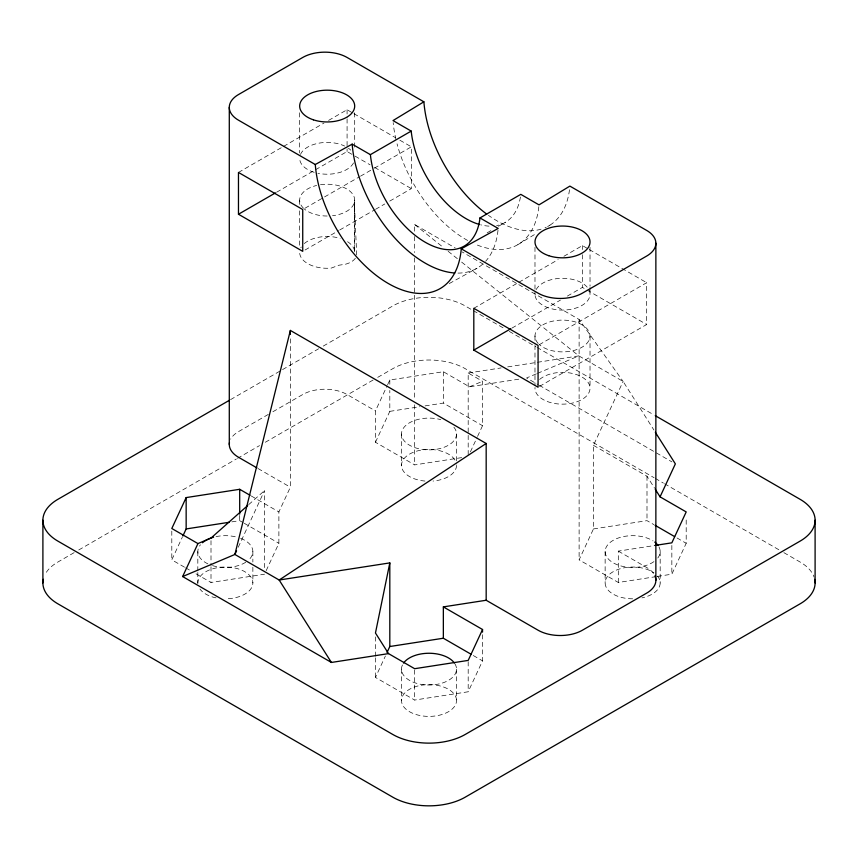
<?xml version="1.0" encoding="UTF-8"?>
<svg xmlns="http://www.w3.org/2000/svg" width="858" height="858" viewBox="0 0 858 858"><rect width="100%" height="100%" fill="white"/><g stroke="black" fill="none" stroke-linecap="round" stroke-linejoin="round"><path stroke-width="0.64" stroke-dasharray="4.29 3.22" d="M184.491 567.17L171.804 559.845L182.293 537.258M238.245 547.232L264.543 490.583L264.543 568.886M266.195 570.624L278.882 543.286L278.882 511.926L290.358 487.205L290.358 338.47M461.668 457.625L414.65 464.897L375.461 442.267L375.461 410.918L387.044 385.95M387.601 384.759L389.811 380.008L443.35 371.718L469.476 386.808L520.098 378.979M375.461 442.267L389.811 411.357L389.811 390.454M470.399 451.855L477.027 437.591M477.574 436.4L482.539 425.707L482.539 381.284L468.189 373.005L468.189 434.051M482.539 634.738L482.539 660.864L468.189 691.773L414.65 700.053L375.461 677.423L385.392 656.027M656.177 576.619L618.307 582.475L579.118 559.845L593.457 528.936L593.457 445.323L623.112 381.445L579.118 319.466L462.14 251.93M657.485 576.415L671.846 574.195L686.196 543.286L686.196 518.457M355.33 258.226L354.89 258.826A18.833 10.875 0 0 1 345.635 264.189L338.953 265.219L331.209 268.104A27.52 15.894 0 0 1 299.656 252.391M248.681 504.643L264.543 490.583M517.835 244.68L536.175 233.537M547.619 226.587L549.903 225.204M238.47 172.437L282.379 147.083M283.537 146.418L323.981 123.069M328.603 120.399L347.082 109.727L352.82 113.042M276.598 192.224L347.082 151.534L353.968 155.512M305.04 208.204L359.352 176.845M360.51 176.18L373.219 168.844M374.378 168.179L411.347 146.825L411.347 188.631L389.393 201.308M305.04 250.01L338.556 230.663M339.714 229.998L374.378 209.985M375.525 209.32L384.77 203.979M487.14 232.84L491.677 230.223M498.487 226.298L505.287 222.361M230.555 399.624L318.629 348.777M323.262 346.096L392.792 305.952A51.201 29.558 0 0 1 465.208 305.952L472.157 309.974M268.307 414.414L238.47 431.638A31.36 18.104 0 0 0 230.63 439.178M272.898 411.754L302.735 394.53A31.36 18.104 0 0 1 347.082 394.53L375.461 410.918M473.809 308.301L517.717 282.958M518.865 282.282L558.15 259.609M563.931 256.274L582.421 245.592L588.159 248.906M74.12 552.649L57.894 562.022A51.201 29.558 0 0 0 45.109 574.345M78.754 549.978L236.358 458.987M237.516 458.322L259.534 445.602M265.326 442.256L373.091 380.04M377.734 377.359L392.792 368.672A51.201 29.558 0 0 1 465.208 368.672L654.096 477.724M511.936 328.099L560.467 300.075M567.395 296.074L582.421 287.398L585.864 289.393M539.221 344.744L646.685 282.7L646.685 324.506L539.221 386.55M449.27 283.558L477.016 268.254M469.476 386.808L482.539 381.284M536.304 373.863L526.587 377.97L538.116 384.631M537.516 373.348L578.839 355.888L623.112 381.445L653.893 429.997M468.189 373.005L501.126 367.91M507.711 366.892L578.839 355.888L460.671 261.325M389.811 411.357L419.841 406.713M425.064 405.909L443.35 403.078L482.539 425.707M231.853 521.868L239.693 520.656L243.146 522.651M196.01 573.82L211.004 582.475L264.543 574.195M593.457 528.936L646.996 520.656L653.914 524.646M618.307 582.475L618.307 551.126L654.869 545.463M353.968 113.706L395.281 137.559M399.871 140.208L411.347 146.825M589.307 249.571L646.685 282.7M355.115 156.167L370.034 164.79M374.624 167.439L411.347 188.631M587.011 290.058L646.685 324.506M414.65 231.188L414.65 224.506L455.19 247.919M473.316 310.639L504.601 328.7M509.244 331.381L535.896 346.771M537.054 347.436L654.096 415.015M539.274 385.296L671.911 461.872M655.255 478.389L663.363 483.075M664.521 483.74L779.246 549.978M783.88 552.649L800.106 562.022A51.201 29.558 0 0 1 814.113 577.155M593.457 445.323L646.996 476.233L654.568 488.17M676.973 537.955L686.196 543.286M618.307 551.126L646.685 567.503A31.36 18.104 0 0 1 654.032 574.206M258.076 468.565L290.358 487.205M251.222 495.956L278.882 511.926M244.305 523.316L278.882 543.286M473.316 655.533L482.539 660.864M185.639 567.835L190.251 570.495M414.65 224.506L443.94 247.941M448.123 251.287L459.62 260.489M356.681 254.976L354.397 202.467L354.397 253.378M671.846 545.452L671.846 574.195M660.177 551.565L660.177 582.925M646.996 476.233L646.996 520.656M605.137 551.565L605.137 582.925M590.025 247.297L590.025 286.154M590.025 287.494L590.025 294.197M590.025 336.004L590.025 388.256M582.421 245.592L582.421 249.517M582.421 254.74L582.421 287.398M579.118 319.466L579.118 559.845M534.984 247.297L534.984 294.197M534.984 336.004L534.984 344.037M534.984 345.377L534.984 385.574M468.189 435.381L468.189 456.617M468.189 661.722L468.189 691.773M456.52 433.987L456.52 464.039M456.52 669.143L456.52 700.503A27.52 15.894 0 0 1 415.24 714.264A27.52 15.894 0 0 1 415.24 686.743A27.52 15.894 0 0 1 456.52 700.503M443.35 371.718L443.35 403.078M414.65 236.529L414.65 252.552M414.65 257.893L414.65 293.962M414.65 295.291L414.65 399.463M414.65 404.804L414.65 464.897M414.65 670.012L414.65 700.053M401.48 433.987L401.48 465.347M401.48 669.143L401.48 700.503M389.811 380.008L389.811 385.231M375.461 636.926L375.461 656.52M375.461 657.829L375.461 677.423M354.697 112.773L354.697 148.949M354.697 200.129L354.697 251.051M347.082 109.727L347.082 117.567M347.082 118.876L347.082 147.619M347.082 148.917L347.082 151.534M299.656 112.773L299.656 152.971M299.656 200.129L299.656 205.491M299.656 210.853L299.656 248.37M252.863 551.565L252.863 562.022M252.863 567.245L252.863 582.925M239.693 515.433L239.693 520.656M211.004 540.669L211.004 565.497M211.004 566.795L211.004 582.475M197.823 551.565L197.823 571.16M197.823 572.468L197.823 582.925M171.804 531.102L171.804 559.845M589.199 290.336A27.52 15.894 0 0 1 564.532 310.038A27.52 15.894 0 0 1 535.113 292.642M536.175 289.586A27.52 15.894 0 0 1 560.478 278.346A27.52 15.894 0 0 1 587.387 287.398M353.507 162.934A27.52 15.894 0 0 1 317.9 173.284M314.2 172.34A27.52 15.894 0 0 1 299.689 157.55M300.472 154.461A27.52 15.894 0 0 1 344.637 146.042M348.445 148.252A27.52 15.894 0 0 1 350.783 150.161M546.267 227.198A103.679 59.867 60 0 1 545.002 227.767M541.055 229.183A103.679 59.867 60 0 1 488.438 215.337M569.498 189.757A103.679 59.867 60 0 1 548.712 225.911M482.646 264.21A103.679 59.867 60 0 1 457.85 273.101M498.005 230.287A103.679 59.867 60 0 1 485.66 261.229M538.824 206.714A103.679 59.867 60 0 1 474.453 243.854M467.696 240.497A103.679 59.867 60 0 1 397.05 143.854M395.978 139.522A103.679 59.867 60 0 1 393.179 122.63M520.431 197.008A78.078 45.077 60 0 1 496.632 225.611M489.006 226.126A78.078 45.077 60 0 1 480.802 224.85M300.836 247.78A27.52 15.894 0 0 1 301.265 247.04M304.29 243.565A27.52 15.894 0 0 1 340.143 238.374M347.565 241.72A27.52 15.894 0 0 1 354.558 250.836M320.484 184.717A27.52 15.894 0 0 1 354.022 196.654A27.52 15.894 0 0 1 332.539 215.712M327.177 216.023A27.52 15.894 0 0 1 304.29 208.955M303.571 208.301A27.52 15.894 0 0 1 316.645 185.457M538.234 343.49A27.52 15.894 0 0 1 562.505 320.109A27.52 15.894 0 0 1 586.775 343.49A27.52 15.894 0 0 1 539.628 344.83M539.628 379.429A27.52 15.894 0 0 1 584.609 378.796A27.52 15.894 0 0 1 570.495 403.464A27.52 15.894 0 0 1 535.017 387.484M658.987 546.954A27.52 15.894 0 0 1 657.528 558.365M653.925 561.647A27.52 15.894 0 0 1 614.167 563.341A27.52 15.894 0 0 1 613.191 540.336A27.52 15.894 0 0 1 653.045 540.894M657.528 576.126A27.52 15.894 0 0 1 641.923 597.887M632.657 598.809A27.52 15.894 0 0 1 607.775 576.126A27.52 15.894 0 0 1 653.925 572.844M453.882 427.198A27.52 15.894 0 0 1 433.043 449.71A27.52 15.894 0 0 1 401.78 431.66A27.52 15.894 0 0 1 440.765 419.626M456.52 465.347A27.52 15.894 0 0 1 433.043 481.059M424.957 481.059A27.52 15.894 0 0 1 401.48 465.079A27.52 15.894 0 0 1 425.858 449.56A27.52 15.894 0 0 1 455.695 461.486M240.637 538.352A27.52 15.894 0 0 1 248.949 559.738M245.742 562.237A27.52 15.894 0 0 1 212.376 565.583M207.883 563.845A27.52 15.894 0 0 1 200.472 544.776M216.077 536.604A27.52 15.894 0 0 1 237.108 537.205M197.855 583.697A27.52 15.894 0 0 1 224.442 567.041A27.52 15.894 0 0 1 252.863 582.657A27.52 15.894 0 0 1 225.343 598.809M216.077 597.887A27.52 15.894 0 0 1 199.925 589.006M454.912 663.792A27.52 15.894 0 0 1 429 685.038A27.52 15.894 0 0 1 403.088 663.792"/><path stroke-width="1.29" d="M388.524 653.614L331.413 662.451L182.636 576.555L234.888 554.461L279.161 580.019L389.811 562.902L375.461 633.011L388.524 653.614L414.65 668.704L468.189 660.413L482.539 629.504L443.35 606.885L443.35 638.234L471.01 654.204M654.933 575.911A31.36 18.104 0 0 1 646.685 593.114L582.421 630.212A31.36 18.104 0 0 1 538.073 630.212L486.175 600.257L486.175 443.479L290.358 330.427L234.888 554.461L236.572 550.847M250.064 495.291L239.693 489.296L186.154 497.586L171.804 528.496L197.941 543.575L211.004 538.063L247.683 505.523M182.84 536.068L186.154 528.936L186.154 497.586M182.636 576.555L197.941 543.575M387.044 652.466L389.811 646.514L389.811 562.902M654.869 545.463L671.846 542.835L686.196 511.926L660.059 496.846L675.364 463.878L655.319 432.26M486.175 443.479L279.161 580.019L331.413 662.451M486.754 214.114A103.679 59.867 60 0 1 423.884 101.812L393.007 120.581L411.207 131.092A78.078 45.077 60 0 0 479.601 224.528M315.272 164.522L352.177 144.144L370.388 154.654A78.078 45.077 60 0 0 425.182 242.213A78.078 45.077 60 0 0 479.976 217.932L520.795 194.358L539.006 204.869L569.884 186.1L646.685 230.437A31.36 18.104 0 0 1 646.685 256.049L582.421 293.146A31.36 18.104 0 0 1 538.073 293.146L461.272 248.809A103.679 59.867 60 0 1 388.266 283.483A103.679 59.867 60 0 1 315.272 164.522L238.47 120.174A31.36 18.104 0 0 1 238.47 94.573L302.735 57.465A31.36 18.104 0 0 1 347.082 57.465L423.884 101.812M238.47 214.243L302.735 251.34L302.735 209.534L238.47 172.437L238.47 214.243L275.45 192.9M370.388 154.654L411.207 131.092M229.397 400.289L57.894 499.313A51.201 29.558 0 0 0 57.894 541.119L392.792 734.469A51.201 29.558 0 0 0 465.208 734.469L800.106 541.119A51.201 29.558 0 0 0 800.106 499.313L655.255 415.68M473.809 350.107L538.073 387.215L538.073 345.409L473.809 308.301L473.809 350.107L510.778 328.764M461.272 248.809L498.187 228.442L479.976 217.932M186.154 528.936L229.247 522.275M443.35 606.885L486.175 600.257M389.811 646.514L443.35 638.234M655.072 525.311L674.667 536.625M256.917 467.889L238.47 457.239A31.36 18.104 0 0 1 229.44 442.664M655.255 489.253L660.059 496.846M815.1 520.216L815.1 582.925M655.866 243.243L655.866 580.308M482.539 629.504L482.539 632.121M290.358 330.427L290.358 334.448M239.693 489.296L239.693 514.124M229.29 107.379L229.29 444.444M42.9 520.216L42.9 582.925M454.794 272.994A103.679 59.867 60 0 1 352.177 144.144M814.714 579.3A51.201 29.558 0 0 1 800.106 603.828L465.208 797.179A51.201 29.558 0 0 1 392.792 797.179L57.894 603.828A51.201 29.558 0 0 1 43.286 579.3M654.761 542.106A27.52 15.894 0 0 1 658.075 545.484M202.467 542.739A27.52 15.894 0 0 1 213.578 537.205M403.571 663.062A27.52 15.894 0 0 1 429 653.26A27.52 15.894 0 0 1 454.429 663.062M313.417 119.83A27.52 15.894 0 0 0 354.697 106.07A27.52 15.894 0 0 0 313.417 92.31A27.52 15.894 0 0 0 313.417 119.83M548.745 255.695A27.52 15.894 0 0 0 590.025 241.935A27.52 15.894 0 0 0 548.745 228.174A27.52 15.894 0 0 0 548.745 255.695"/></g></svg>
